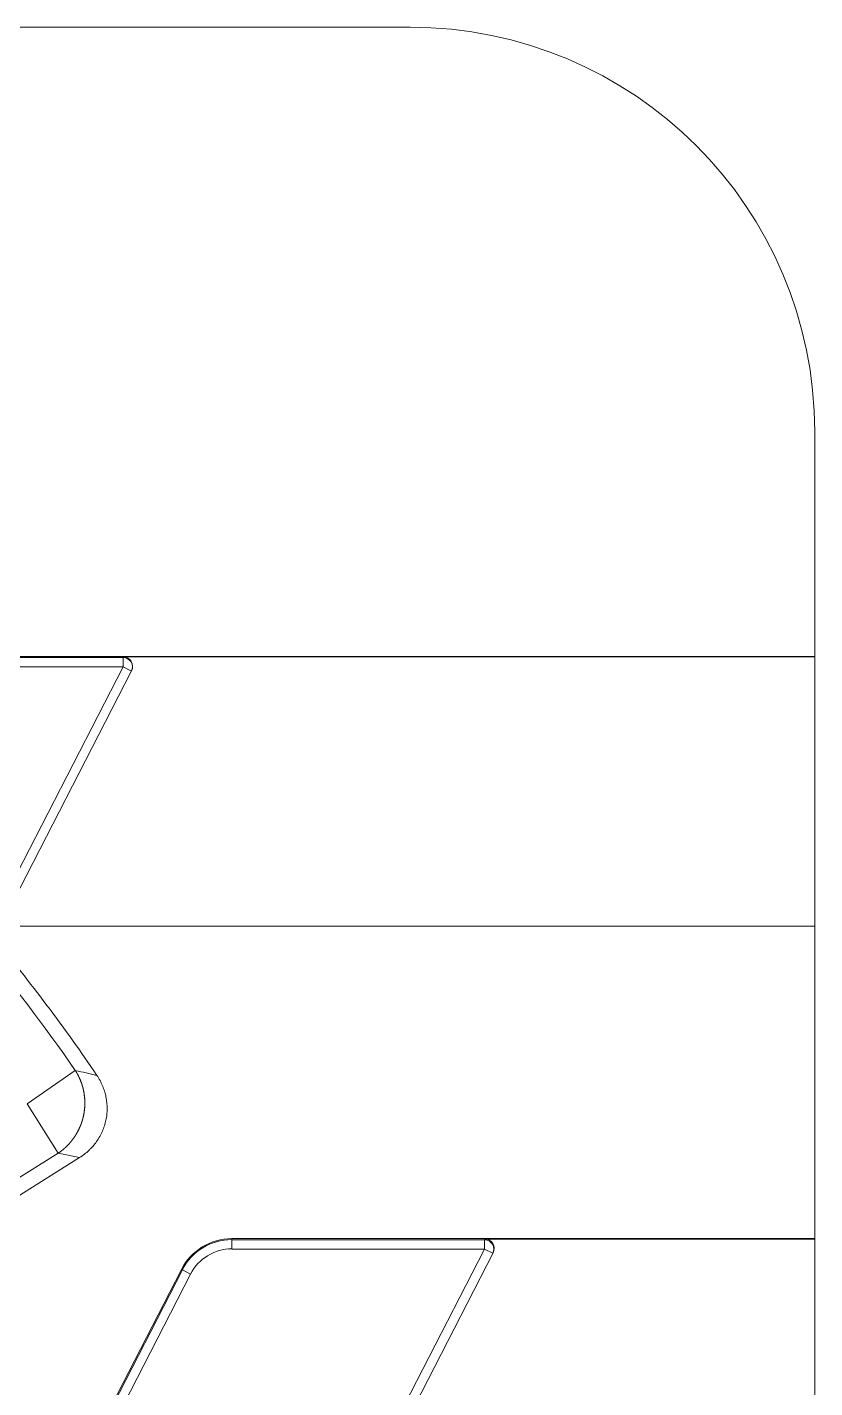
# Model space of a CAD drawing. Header units: millimetres. Extents: x 559 to 1112, y 323 to 643.
# Drawn here: x 820.7 to 879.1, y 542.4 to 643.3 of the extents above; entities that cross this region are included whole.
import ezdxf

# ---------------------------------------------------------------- set-up
doc = ezdxf.new("R2010")
doc.units = ezdxf.units.MM
doc.layers.add('core', color=7, linetype='Continuous', lineweight=20)

msp = doc.modelspace()

# ---------------------------------------------------------------- linework, layer by layer
at = {"layer": 'core', "lineweight": 13}
for p, q in [((803.75, 643.32), (849.14, 643.32)), ((879.14, 613.32), (879.14, 596.63)), ((879.14, 596.63), (809.11, 596.63)), ((827.85, 596.56), (827.87, 596.6)), ((827.87, 596.6), (879.14, 596.6)), ((879.14, 596.63), (879.14, 596.6)), ((879.14, 596.6), (879.14, 576.63)), ((827.85, 596.56), (809.11, 596.56)), ((809.11, 595.87), (827.85, 595.87)), ((817.72, 576.12), (827.85, 595.87)), ((828.49, 595.57), (818.76, 576.63)), ((827.85, 596.56), (827.85, 595.87)), ((828.47, 595.55), (827.85, 595.87)), ((818.76, 576.63), (879.14, 576.63)), ((879.14, 576.63), (879.14, 553.44)), ((824.31, 565.91), (820.75, 563.45)), ((820.75, 563.45), (823.05, 559.78)), ((824.63, 559.45), (815.03, 553.43)), ((815.34, 554.95), (823.04, 559.78)), ((824.63, 559.45), (823.04, 559.78)), ((835.92, 553.36), (835.92, 553.44)), ((879.14, 553.44), (835.92, 553.44)), ((835.92, 552.67), (835.92, 553.36)), ((854.65, 553.36), (835.92, 553.36)), ((854.65, 553.36), (854.68, 553.41)), ((854.65, 553.36), (854.65, 552.67)), ((854.68, 553.41), (879.14, 553.41)), ((879.14, 553.44), (879.14, 553.41)), ((879.14, 553.41), (879.14, 533.44)), ((835.92, 552.67), (854.65, 552.67)), ((842.72, 529.42), (854.65, 552.67)), ((855.29, 552.38), (845.57, 533.44)), ((855.27, 552.35), (854.65, 552.67)), ((825.59, 538.32), (832.18, 551.15)), ((832.25, 551.12), (825.65, 538.26)), ((832.86, 550.81), (826.56, 538.54)), ((832.18, 551.15), (832.25, 551.12)), ((832.25, 551.12), (832.86, 550.81))]:
    msp.add_line(p, q, dxfattribs=at)
for centre, radius, start, end in [((849.14, 613.32), 30, 0, 90), ((719.12, 493.3), 127.82, 34.6179, 45.3821), ((719.12, 493.3), 128.94, 34.0787, 39.7271), ((835.92, 549.24), 4.2, 90, 152.8319), ((835.92, 549.24), 4.13, 90, 152.8319), ((835.92, 549.24), 3.44, 90, 152.8319)]:
    msp.add_arc(centre, radius, start, end, dxfattribs=at)
for centre, major_axis, start_param, end_param in [((827.86, 595.89), (-0.326, -0.635), 1.570796, 3.607985), ((827.85, 595.87), (-0.623, 0.32), 3.141593, 5.178781), ((854.65, 552.67), (-0.623, 0.32), 3.141593, 5.178781), ((854.67, 552.7), (-0.326, -0.635), 1.570796, 3.607985)]:
    msp.add_ellipse(centre, major_axis=major_axis, ratio=0.98092, start_param=start_param, end_param=end_param, dxfattribs=at)
for points, knots in [([(823.04, 559.78), (823.05, 559.79), (823.07, 559.8), (823.1, 559.82), (823.12, 559.83), (823.15, 559.85), (823.18, 559.87), (823.2, 559.89), (823.23, 559.91), (823.26, 559.93), (823.28, 559.95), (823.31, 559.97), (823.33, 559.99), (823.36, 560.01), (823.38, 560.03), (823.41, 560.05), (823.43, 560.07), (823.46, 560.09), (823.48, 560.11), (823.5, 560.13), (823.53, 560.15), (823.55, 560.18), (823.58, 560.2), (823.6, 560.22), (823.62, 560.24), (823.65, 560.26), (823.67, 560.29), (823.69, 560.31), (823.71, 560.33), (823.74, 560.35), (823.76, 560.38), (823.78, 560.4), (823.8, 560.42), (823.83, 560.45), (823.85, 560.47), (823.87, 560.49), (823.89, 560.52), (823.91, 560.54), (823.93, 560.57), (823.95, 560.59), (823.97, 560.62), (823.99, 560.64), (824.01, 560.66), (824.03, 560.69), (824.05, 560.71), (824.07, 560.74), (824.09, 560.76), (824.11, 560.79), (824.13, 560.82), (824.15, 560.84), (824.17, 560.87), (824.19, 560.89), (824.21, 560.92), (824.23, 560.95), (824.24, 560.97), (824.26, 561), (824.28, 561.03), (824.3, 561.05), (824.31, 561.08), (824.33, 561.11), (824.35, 561.13), (824.36, 561.16), (824.38, 561.19), (824.4, 561.22), (824.41, 561.24), (824.43, 561.27), (824.44, 561.3), (824.46, 561.33), (824.47, 561.35), (824.49, 561.38), (824.5, 561.41), (824.52, 561.44), (824.53, 561.47), (824.55, 561.5), (824.56, 561.52), (824.58, 561.55), (824.59, 561.58), (824.6, 561.61), (824.62, 561.64), (824.63, 561.67), (824.64, 561.7), (824.66, 561.73), (824.67, 561.76), (824.68, 561.79), (824.69, 561.81), (824.7, 561.84), (824.72, 561.87), (824.73, 561.9), (824.74, 561.93), (824.75, 561.96), (824.76, 561.99), (824.77, 562.02), (824.78, 562.05), (824.79, 562.08), (824.8, 562.11), (824.81, 562.14), (824.82, 562.17), (824.83, 562.2), (824.84, 562.23), (824.85, 562.27), (824.86, 562.3), (824.86, 562.33), (824.87, 562.36), (824.88, 562.39), (824.89, 562.42), (824.89, 562.45), (824.9, 562.48), (824.91, 562.51), (824.92, 562.54), (824.92, 562.57), (824.93, 562.6), (824.94, 562.64), (824.94, 562.67), (824.95, 562.7), (824.95, 562.73), (824.96, 562.76), (824.96, 562.79), (824.97, 562.82), (824.97, 562.86), (824.98, 562.89), (824.98, 562.92), (824.99, 562.95), (824.99, 562.98), (824.99, 563.01), (825, 563.04), (825, 563.08), (825, 563.11), (825, 563.14), (825.01, 563.17), (825.01, 563.2), (825.01, 563.23), (825.01, 563.27), (825.01, 563.3), (825.02, 563.33), (825.02, 563.36), (825.02, 563.39), (825.02, 563.43), (825.02, 563.46), (825.02, 563.49), (825.02, 563.52), (825.02, 563.55), (825.02, 563.58), (825.02, 563.62), (825.02, 563.65), (825.02, 563.68), (825.01, 563.71), (825.01, 563.74), (825.01, 563.78), (825.01, 563.81), (825.01, 563.84), (825, 563.87), (825, 563.9), (825, 563.93), (825, 563.97), (824.99, 564), (824.99, 564.03), (824.98, 564.06), (824.98, 564.09), (824.98, 564.12), (824.97, 564.16), (824.97, 564.19), (824.96, 564.22), (824.96, 564.25), (824.95, 564.28), (824.95, 564.31), (824.94, 564.34), (824.93, 564.38), (824.93, 564.41), (824.92, 564.44), (824.91, 564.47), (824.91, 564.5), (824.9, 564.53), (824.89, 564.56), (824.89, 564.59), (824.88, 564.63), (824.87, 564.66), (824.86, 564.69), (824.85, 564.72), (824.84, 564.75), (824.83, 564.78), (824.83, 564.81), (824.82, 564.84), (824.81, 564.87), (824.8, 564.9), (824.79, 564.93), (824.78, 564.96), (824.77, 564.99), (824.75, 565.02), (824.74, 565.05), (824.73, 565.08), (824.72, 565.11), (824.71, 565.14), (824.7, 565.17), (824.69, 565.2), (824.67, 565.23), (824.66, 565.26), (824.65, 565.29), (824.63, 565.32), (824.62, 565.35), (824.61, 565.38), (824.59, 565.41), (824.58, 565.44), (824.57, 565.47), (824.55, 565.49), (824.54, 565.52), (824.52, 565.55), (824.51, 565.58), (824.49, 565.61), (824.48, 565.64), (824.46, 565.67), (824.45, 565.69), (824.43, 565.72), (824.41, 565.75), (824.4, 565.78), (824.38, 565.81), (824.37, 565.83), (824.35, 565.86), (824.33, 565.89), (824.32, 565.91), (824.31, 565.91)], [0, 0, 0, 0, 0.004704, 0.009405, 0.014104, 0.018801, 0.023495, 0.028186, 0.032876, 0.037563, 0.042247, 0.04693, 0.05161, 0.056287, 0.060963, 0.065636, 0.070307, 0.074976, 0.079642, 0.084306, 0.088968, 0.093628, 0.098286, 0.102942, 0.107595, 0.112247, 0.116896, 0.121544, 0.126189, 0.130832, 0.135473, 0.140113, 0.14475, 0.149386, 0.154019, 0.158651, 0.16328, 0.167908, 0.172534, 0.177159, 0.181781, 0.186402, 0.191021, 0.195638, 0.200254, 0.204868, 0.20948, 0.21409, 0.218699, 0.223307, 0.227912, 0.232517, 0.237119, 0.241721, 0.24632, 0.250919, 0.255516, 0.260111, 0.264705, 0.269298, 0.273889, 0.278479, 0.283068, 0.287656, 0.292242, 0.296827, 0.301411, 0.305994, 0.310575, 0.315156, 0.319735, 0.324314, 0.328891, 0.333467, 0.338043, 0.342617, 0.347191, 0.351763, 0.356335, 0.360906, 0.365476, 0.370045, 0.374613, 0.379181, 0.383748, 0.388314, 0.39288, 0.397445, 0.402009, 0.406573, 0.411136, 0.415698, 0.420261, 0.424822, 0.429383, 0.433944, 0.438504, 0.443064, 0.447624, 0.452183, 0.456742, 0.461301, 0.46586, 0.470418, 0.474976, 0.479534, 0.484092, 0.48865, 0.493207, 0.497765, 0.502322, 0.50688, 0.511438, 0.515995, 0.520553, 0.525111, 0.529669, 0.534227, 0.538786, 0.543344, 0.547903, 0.552462, 0.557022, 0.561581, 0.566142, 0.570702, 0.575263, 0.579824, 0.584386, 0.588949, 0.593512, 0.598075, 0.602639, 0.607203, 0.611769, 0.616335, 0.620901, 0.625468, 0.630036, 0.634605, 0.639175, 0.643745, 0.648316, 0.652888, 0.657461, 0.662035, 0.66661, 0.671186, 0.675762, 0.68034, 0.684919, 0.689499, 0.69408, 0.698662, 0.703245, 0.70783, 0.712415, 0.717002, 0.72159, 0.72618, 0.73077, 0.735362, 0.739956, 0.74455, 0.749146, 0.753744, 0.758343, 0.762943, 0.767545, 0.772148, 0.776753, 0.78136, 0.785968, 0.790577, 0.795188, 0.799801, 0.804416, 0.809032, 0.81365, 0.81827, 0.822891, 0.827514, 0.832139, 0.836766, 0.841395, 0.846025, 0.850658, 0.855292, 0.859928, 0.864566, 0.869207, 0.873849, 0.878493, 0.883139, 0.887787, 0.892437, 0.89709, 0.901744, 0.9064, 0.911059, 0.91572, 0.920383, 0.925048, 0.929715, 0.934385, 0.939056, 0.94373, 0.948407, 0.953085, 0.957766, 0.962449, 0.967135, 0.971823, 0.976513, 0.981206, 0.985901, 0.990598, 0.995298, 1, 1, 1, 1]), ([(825.92, 565.55), (826, 565.43), (826.08, 565.3), (826.21, 565.05), (826.34, 564.79), (826.44, 564.52), (826.49, 564.34), (826.5, 564.31), (826.52, 564.24), (826.53, 564.2), (826.56, 564.1), (826.57, 564.02), (826.61, 563.81), (826.66, 563.53), (826.67, 563.24), (826.67, 563.02), (826.67, 562.95), (826.67, 562.84), (826.66, 562.8), (826.66, 562.73), (826.66, 562.69), (826.64, 562.51), (826.61, 562.37), (826.56, 562.09), (826.48, 561.81), (826.38, 561.54), (826.29, 561.34), (826.26, 561.27), (826.19, 561.14), (826.16, 561.08), (826.05, 560.89), (825.9, 560.64), (825.72, 560.41), (825.58, 560.25), (825.53, 560.19), (825.43, 560.09), (825.37, 560.04), (825.22, 559.89), (825.11, 559.79), (824.88, 559.61), (824.76, 559.53), (824.63, 559.45)], [0, 0, 0, 0, 0.0625, 0.0625, 0.125, 0.1875, 0.1875, 0.203125, 0.203125, 0.21875, 0.21875, 0.25, 0.25, 0.3125, 0.375, 0.375, 0.40625, 0.40625, 0.421875, 0.421875, 0.4375, 0.4375, 0.5, 0.5, 0.5625, 0.625, 0.625, 0.65625, 0.65625, 0.6875, 0.6875, 0.75, 0.8125, 0.8125, 0.84375, 0.84375, 0.875, 0.875, 0.9375, 0.9375, 1, 1, 1, 1])]:
    msp.add_open_spline(points, degree=3, knots=knots, dxfattribs=at)
msp.add_open_spline([(824.31, 565.91), (824.85, 565.8), (825.39, 565.68), (825.92, 565.55)], degree=3, dxfattribs=at)

doc.saveas('drawing.dxf')
